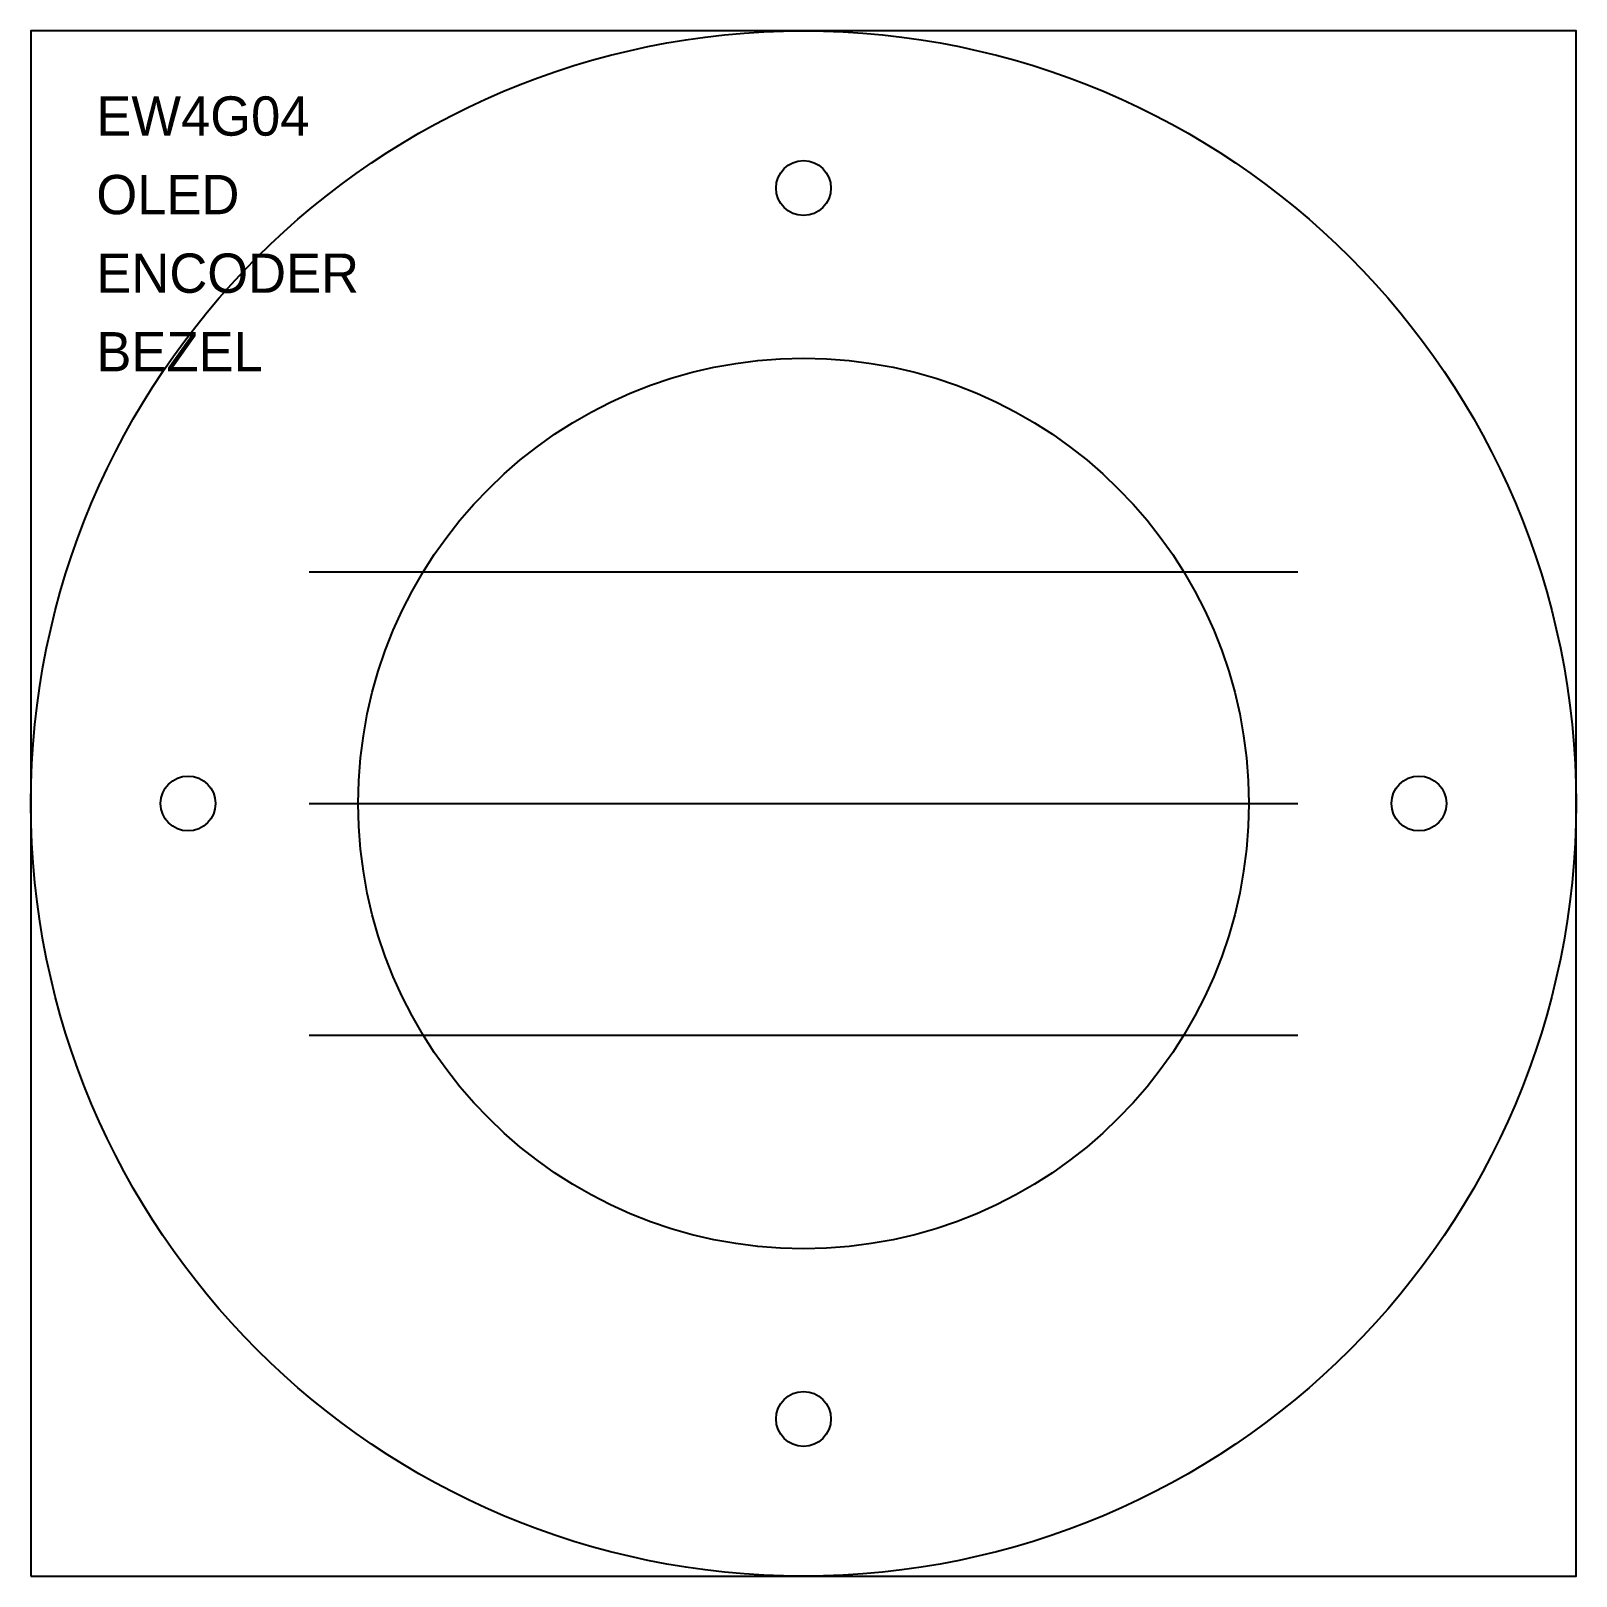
# Model space of a CAD drawing. Header units: metres. Extents: x 0 to 118, y 0 to 118.
import ezdxf

# ---------------------------------------------------------------- set-up
doc = ezdxf.new("R2010")
doc.units = ezdxf.units.M
for name, color, linetype in [('HOLE', 7, 'Continuous'), ('LABEL', 7, 'Continuous'), ('OUTLINE', 7, 'Continuous'), ('WINDOW', 7, 'Continuous')]:
    doc.layers.add(name, color=color, linetype=linetype)

msp = doc.modelspace()

# ---------------------------------------------------------------- linework, layer by layer
at = {"layer": 'HOLE'}
for centre in [(59, 106), (12, 59), (106, 59), (59, 12)]:
    msp.add_circle(centre, 2.1, dxfattribs=at)
at = {"layer": 'OUTLINE'}
msp.add_lwpolyline([(0, 0), (118, 0), (118, 118), (0, 118)], close=True, dxfattribs=at)
at = {"layer": 'WINDOW'}
for p, q in [((21.24, 76.7), (96.76, 76.7)), ((21.24, 59), (96.76, 59)), ((21.24, 41.3), (96.76, 41.3))]:
    msp.add_line(p, q, dxfattribs=at)
for radius in [59, 34]:
    msp.add_circle((59, 59), radius, dxfattribs=at)

# ---------------------------------------------------------------- texts
at = {"layer": 'LABEL'}
for s, p in [('EW4G04', (5, 110)), ('OLED', (5, 104)), ('ENCODER', (5, 98)), ('BEZEL', (5, 92))]:
    msp.add_text(s, height=3, dxfattribs=at).set_placement(p)

doc.saveas('drawing.dxf')
